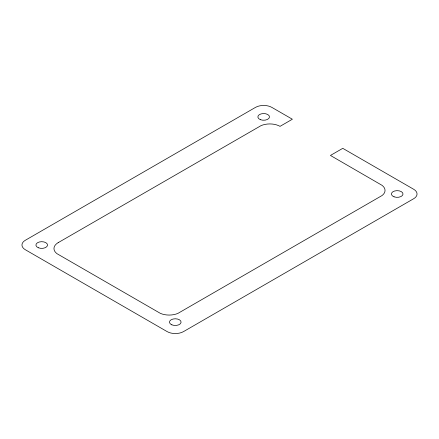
<?xml version="1.0" encoding="UTF-8"?>
<svg xmlns="http://www.w3.org/2000/svg" width="439" height="439" viewBox="0 0 439 439"><rect width="100%" height="100%" fill="white"/><g stroke="black" fill="none" stroke-linecap="round" stroke-linejoin="round"><path stroke-width="0.66" d="M58.157 242.668L56.966 243.453A14.531 8.39 0 0 0 56.966 253.671L160.317 313.336A14.531 8.39 0 0 0 178.014 313.336L382.034 195.547A14.531 8.39 0 0 0 382.034 185.329L330.441 155.45L342.766 148.333L413.648 189.253A11.623 6.711 0 0 1 413.648 198.741L183.546 331.588A11.623 6.711 0 0 1 167.111 331.588L25.352 249.747A11.623 6.711 0 0 1 25.352 240.259L255.454 107.412A11.623 6.711 0 0 1 271.889 107.412L292.369 119.232L280.038 126.35L278.683 125.664A14.531 8.39 0 0 0 260.986 125.664L58.157 242.668M260.536 119.721A5.811 3.353 0 0 0 269.48 117.054A5.811 3.353 0 0 0 261.013 113.915A5.811 3.353 0 0 0 260.536 119.721M38.402 247.788A5.811 3.353 0 0 0 47.516 245.324A5.811 3.353 0 0 0 39.258 241.999A5.811 3.353 0 0 0 38.402 247.788M171.863 324.844A5.811 3.353 0 0 0 181.06 322.478A5.811 3.353 0 0 0 172.911 319.065A5.811 3.353 0 0 0 171.863 324.844M394.068 196.82A5.811 3.353 0 0 0 403.013 194.159A5.811 3.353 0 0 0 394.546 191.014A5.811 3.353 0 0 0 394.068 196.82"/></g></svg>
